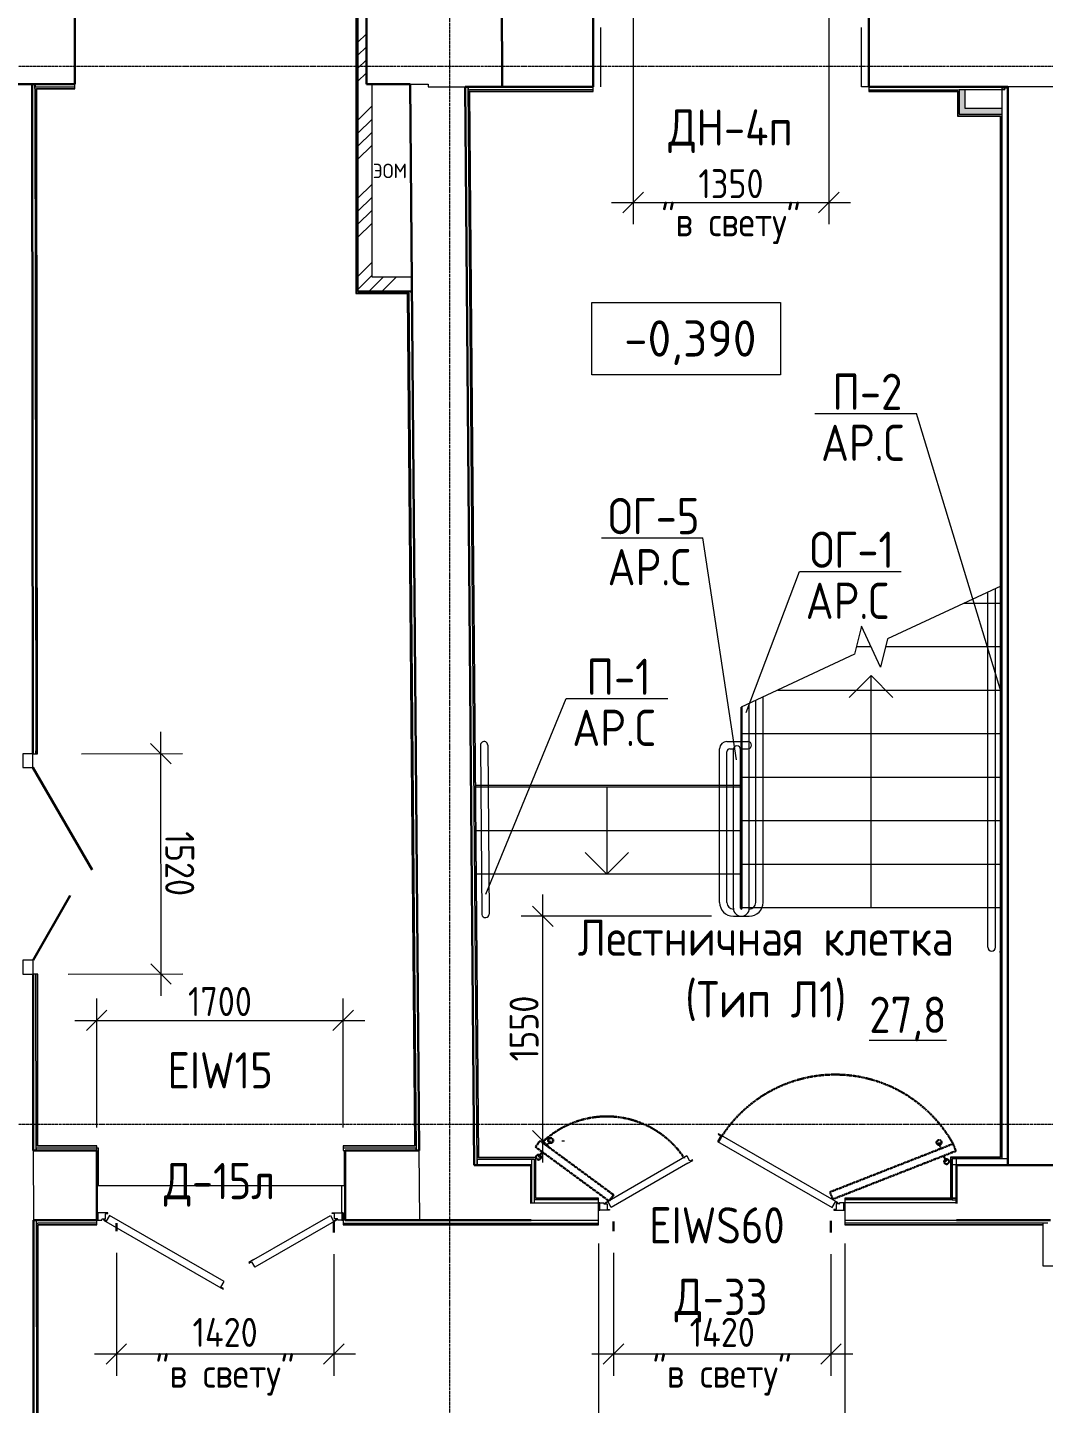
# Model space of a CAD drawing. Header units: millimetres. Extents: x 504091 to 2165846, y 135022 to 442887.
# Drawn here: x 1400237 to 1407246, y 315840 to 325333 of the extents above; entities that cross this region are included whole.
import ezdxf

# ---------------------------------------------------------------- set-up
doc = ezdxf.new("R2010")
doc.units = ezdxf.units.MM
for name, pattern in [('ADSK_Линия сетки', [25, 20, -2.5, 0, -2.5]), ('ADSK_Штриховая_ш3 п1_5', [4.5, 3, -1.5]), ('осеваяX2', [4, 2.5, -0.5, 0.5, -0.5])]:
    doc.linetypes.add(name, pattern=pattern)
doc.layers.get('Defpoints').update_dxf_attribs({"color": 255})
for name, color, linetype, lineweight in [('Аннотация', 7, 'Continuous', 9), ('Двери', 7, 'Continuous', 20), ('Лестницы', 7, 'Continuous', 18), ('Марки дверей', 7, 'Continuous', 20), ('Марки помещений', 7, 'Continuous', 20), ('Оси', 165, 'осеваяX2', 13), ('отметки', 7, 'Continuous', 20), ('Перекрытие', 7, 'Continuous', 18), ('размеры', 7, 'Continuous', 9), ('Стены внутренние', 7, 'Continuous', 18), ('Стены наружные', 7, 'Continuous', 18), ('Стены несущие', 7, 'Continuous', 30), ('Стены отделка', 7, 'Continuous', 30), ('Стены перегородки', 7, 'Continuous', 30), ('Стены штриховка', 7, 'Continuous', 18), ('Стрелки вверх', 7, 'Continuous', 18)]:
    doc.layers.add(name, color=color, linetype=linetype, lineweight=lineweight)
doc.layers.add('Линии', color=7, linetype='Continuous', lineweight=9, true_color=0x00a600)
doc.styles.add('GOST Common_2', font='GOST_Common.ttf', dxfattribs={"width": 0.9, "height": 200})
doc.styles.add('GOST Common_3', font='GOST_Common.ttf', dxfattribs={"height": 250})
doc.styles.add('GOST Common_4', font='GOST_Common.ttf', dxfattribs={"width": 0.9, "height": 200})
doc.styles.add('GOST Common_5', font='GOST_Common.ttf', dxfattribs={"height": 250})
doc.styles.add('GOST Common_7', font='GOST_Common.ttf', dxfattribs={"width": 0.9, "height": 200})
doc.dimstyles.new('ADSK_Основной_2_мм', dxfattribs={"dimscale": 304.8, "dimtxt": 201.142999, "dimasz": 0.463911, "dimexe": 0.492126, "dimexo": 0.492126, "dimgap": 0.098425, "dimtad": 1, "dimrnd": 0.01, "dimdsep": 46, "dimtxsty": 'GOST Common_4', "dimblk1": 'OBLIQUE', "dimblk2": 'OBLIQUE', "dimsah": 1, "dimcen": 0.09, "dimdle": 0.492126, "dimazin": 2, "dimtfac": 1, "dimtdec": 4, "dimtix": 1, "dimtmove": 0, "dimatfit": 3, "dimfxl": 0, "dimtvp": 1, "dimtolj": 1, "dimtzin": 0, "dimlwd": 20, "dimlwe": 20, "dimarcsym": 0})
doc.dimstyles.new('ADSK_Основной_2_мм_окр_до_10', dxfattribs={"dimscale": 304.8, "dimtxt": 201.142999, "dimasz": 0.463911, "dimexe": 0.492126, "dimexo": 0.492126, "dimgap": 0.098425, "dimtad": 1, "dimdec": 0, "dimrnd": 10, "dimdsep": 46, "dimtxsty": 'GOST Common_7', "dimblk1": 'OBLIQUE', "dimblk2": 'OBLIQUE', "dimsah": 1, "dimcen": 0.09, "dimdle": 0.492126, "dimazin": 2, "dimtfac": 1, "dimtdec": 4, "dimtix": 1, "dimtmove": 0, "dimatfit": 3, "dimfxl": 0, "dimtvp": 1, "dimtolj": 1, "dimtzin": 0, "dimlwd": 20, "dimlwe": 20, "dimarcsym": 0})
pattern_1 = [(45, (1368096.43, 304821.34), (-269.4077, 269.4077), []), (45, (1368186.23, 304821.34), (-269.4077, 269.4077), []), (45, (1368276.04, 304821.34), (-269.4077, 269.4077), []), (45, (1368365.84, 304821.34), (-269.4077, 269.4077), [])]

# ---------------------------------------------------------------- blocks, each defined once
blk = doc.blocks.new('dver-dpo-230 _1_ - 1700х2300Н ост алюм EIWS60 Д-33л-6949417-План 1-го этажа')
at = {"layer": 'Двери'}
for p, q in [((-6.3, 522.6), (-28.8, 483.6)), ((-28.8, 483.6), (761.9, 27.1)), ((-21.3, 536.5), (-23.6, 532.6)), ((-23.6, 532.6), (-6.3, 522.6)), ((804, 60), (-21.3, 536.5)), ((-804, 60), (-241.1, 385)), ((-241.1, 385), (-238.8, 381.1)), ((-218.8, 346.5), (-238.8, 381.1)), ((-233.7, 332.1), (-761.9, 27.1)), ((-233.7, 332.1), (-199, 352.1)), ((-201.5, 356.5), (-218.8, 346.5)), ((-199, 352.1), (-201.5, 356.5)), ((-850, 10), (-850, 60)), ((-850, 60), (-813.8, 60)), ((-840, 60), (-850, 60)), ((-850, 60), (-850, 10)), ((-773.8, 10), (-850, 10)), ((-850, 10), (-840, 10)), ((-840, 10), (-840, 60)), ((-813.8, 60), (-813.8, 54.6)), ((-811.3, 52), (-790, 52)), ((-801.8, 56.1), (-804, 60)), ((-784.4, 66.1), (-801.8, 56.1)), ((-790, 52), (-790, 16.5)), ((-787.5, 14), (-773.8, 14)), ((-761.9, 27.1), (-784.4, 66.1)), ((-773.8, 14), (-773.8, 10)), ((761.9, 27.1), (784.4, 66.1)), ((773.8, 14), (773.8, 10)), ((787.5, 14), (773.8, 14)), ((773.8, 10), (850, 10)), ((784.4, 66.1), (801.7, 56.1)), ((790, 52), (790, 16.5)), ((811.3, 52), (790, 52)), ((801.7, 56.1), (804, 60)), ((813.8, 60), (813.8, 54.6)), ((850, 60), (813.8, 60)), ((850, 60), (840, 60)), ((840, 60), (840, 10)), ((840, 10), (850, 10)), ((850, 10), (850, 60)), ((850, 10), (850, 60))]:
    blk.add_line(p, q, dxfattribs=at)
for centre, radius, start, end in [((-811.3, 54.6), 2.52, 180, 270), ((-787.5, 16.5), 2.5, 180, 270), ((787.5, 16.5), 2.5, 270, 360), ((811.3, 54.6), 2.52, 270, 0)]:
    blk.add_arc(centre, radius, start, end, dxfattribs=at)
blk = doc.blocks.new('Дверь-Alumark_двупольная с глухим окном_S70 - 1520х2200 _алюм_ост_ Д11п-6529395-План 1-го этажа')
at = {"layer": 'Двери', "lineweight": 30}
for p, q in [((-540, 190), (165.8, 597.5)), ((790, 190), (344, 447.5))]:
    blk.add_line(p, q, dxfattribs=at)
at = {"layer": 'Двери'}
for p, q in [((-635, 190), (-635, 120)), ((-540, 190), (-635, 190)), ((-540, 120), (-540, 190)), ((790, 190), (790, 120)), ((885, 190), (790, 190)), ((885, 120), (885, 190)), ((-635, 120), (-540, 120)), ((790, 120), (885, 120))]:
    blk.add_line(p, q, dxfattribs=at)
blk = doc.blocks.new('dver-dpo-230 _1_ - 1700х2200Н алюм ост EIW15 Д15л-3687089-План 1-го этажа')
at = {"layer": 'Двери'}
for p, q in [((-6.3, 702.6), (-28.8, 663.6)), ((-21.3, 716.5), (-23.6, 712.6)), ((-23.6, 712.6), (-6.3, 702.6)), ((804, 240), (-21.3, 716.5)), ((-28.8, 663.6), (761.9, 207.1)), ((-804, 240), (-241.1, 565)), ((-233.7, 512.1), (-761.9, 207.1)), ((-241.1, 565), (-238.8, 561.1)), ((-218.8, 526.5), (-238.8, 561.1)), ((-233.7, 512.1), (-199, 532.1)), ((-201.5, 536.5), (-218.8, 526.5)), ((-199, 532.1), (-201.5, 536.5)), ((-850, 190), (-850, 240)), ((-850, 240), (-813.8, 240)), ((-840, 240), (-850, 240)), ((-850, 240), (-850, 190)), ((-773.8, 190), (-850, 190)), ((-850, 190), (-840, 190)), ((-840, 190), (-840, 240)), ((-813.8, 240), (-813.8, 234.6)), ((-811.3, 232), (-790, 232)), ((-801.8, 236.1), (-804, 240)), ((-784.4, 246.1), (-801.8, 236.1)), ((-790, 232), (-790, 196.5)), ((-787.5, 194), (-773.8, 194)), ((-761.9, 207.1), (-784.4, 246.1)), ((-773.8, 194), (-773.8, 190)), ((761.9, 207.1), (784.4, 246.1)), ((773.8, 194), (773.8, 190)), ((787.5, 194), (773.8, 194)), ((773.8, 190), (850, 190)), ((784.4, 246.1), (801.7, 236.1)), ((790, 232), (790, 196.5)), ((811.3, 232), (790, 232)), ((801.7, 236.1), (804, 240)), ((813.8, 240), (813.8, 234.6)), ((850, 240), (813.8, 240)), ((850, 240), (840, 240)), ((840, 240), (840, 190)), ((840, 190), (850, 190)), ((850, 190), (850, 240)), ((850, 190), (850, 240))]:
    blk.add_line(p, q, dxfattribs=at)
for centre, radius, start, end in [((-811.3, 234.6), 2.52, 180, 270), ((-787.5, 196.5), 2.5, 180, 270), ((787.5, 196.5), 2.5, 270, 0), ((811.3, 234.6), 2.52, 270, 0)]:
    blk.add_arc(centre, radius, start, end, dxfattribs=at)
blk = doc.blocks.new('Высотные отметки - Рамка-12095-План 1-го этажа')
at = {"layer": 'Аннотация', "lineweight": 20}
for p, q in [((-6.5, 0), (-6.5, 5)), ((-6.5, 5), (6.5, 5)), ((6.5, 5), (6.5, 0)), ((6.5, 0), (-6.5, 0))]:
    blk.add_line(p, q, dxfattribs=at)
blk = doc.blocks.new('_Oblique')
at = {"color": 0, "linetype": 'ByBlock', "lineweight": -2}
blk.add_line((-0.5, -0.5), (0.5, 0.5), dxfattribs=at)
blk = doc.blocks.new('*D2748')
at = {"layer": 'Defpoints', "color": 0, "lineweight": 20, "transparency": 16777216}
for p in [(1404176.3, 317095.1), (1405876.3, 317095.1), (1405876.3, 315493.7)]:
    blk.add_point(p, dxfattribs=at)
at = {"layer": 'размеры', "color": 0, "transparency": 16777216}
for p, q in [((1404176.3, 316945.1), (1404176.3, 315343.7)), ((1405876.3, 316945.1), (1405876.3, 315343.7)), ((1404026.3, 315493.7), (1406026.3, 315493.7))]:
    blk.add_line(p, q, dxfattribs=at)
at = {"layer": 'размеры', "color": 0, "transparency": 16777216, "xscale": 141.4, "yscale": 141.4, "zscale": 141.4, "rotation": 180}
blk.add_blockref('_Oblique', (1404176.3, 315493.7), dxfattribs=at)
at = {"layer": 'размеры', "color": 0, "transparency": 16777216, "xscale": 141.4, "yscale": 141.4, "zscale": 141.4}
blk.add_blockref('_Oblique', (1405876.3, 315493.7), dxfattribs=at)
at = {"layer": 'размеры', "color": 0, "lineweight": 20, "transparency": 16777216, "insert": (1405026.3, 315623.7), "char_height": 200, "width": 560.473, "attachment_point": 5, "style": 'GOST Common_4'}
blk.add_mtext('\\A1;1700', dxfattribs=at)
blk = doc.blocks.new('*D2749')
at = {"layer": 'Defpoints', "color": 0, "lineweight": 20, "transparency": 16777216}
for p in [(1402414.3, 318483.2), (1400714.3, 317595.1), (1402414.3, 317595.1)]:
    blk.add_point(p, dxfattribs=at)
at = {"layer": 'размеры', "color": 0, "transparency": 16777216}
for p, q in [((1400714.3, 317745.1), (1400714.3, 318633.2)), ((1402414.3, 317745.1), (1402414.3, 318633.2)), ((1400564.3, 318483.2), (1402564.3, 318483.2))]:
    blk.add_line(p, q, dxfattribs=at)
at = {"layer": 'размеры', "color": 0, "transparency": 16777216, "xscale": 141.4, "yscale": 141.4, "zscale": 141.4, "rotation": 180}
blk.add_blockref('_Oblique', (1400714.3, 318483.2), dxfattribs=at)
at = {"layer": 'размеры', "color": 0, "transparency": 16777216, "xscale": 141.4, "yscale": 141.4, "zscale": 141.4}
blk.add_blockref('_Oblique', (1402414.3, 318483.2), dxfattribs=at)
at = {"layer": 'размеры', "color": 0, "lineweight": 20, "transparency": 16777216, "insert": (1401564.3, 318613.2), "char_height": 200, "width": 560.473, "attachment_point": 5, "style": 'GOST Common_4'}
blk.add_mtext('\\A1;1700', dxfattribs=at)
blk = doc.blocks.new('*D2753')
at = {"layer": 'Defpoints', "color": 0, "lineweight": 20, "transparency": 16777216}
for p in [(1400458.7, 320322.9), (1401156.1, 320323.7), (1400367.4, 318802.8)]:
    blk.add_point(p, dxfattribs=at)
at = {"layer": 'размеры', "color": 0, "transparency": 16777216}
for p, q in [((1401158, 318653.7), (1401155.9, 320473.7)), ((1400608.7, 320323.1), (1401306.1, 320323.9)), ((1400517.4, 318803), (1401307.8, 318803.9))]:
    blk.add_line(p, q, dxfattribs=at)
at = {"layer": 'размеры', "color": 0, "transparency": 16777216, "xscale": 141.4, "yscale": 141.4, "zscale": 141.4}
for p, rotation in [((1401156.1, 320323.7), 90.06549565871225), ((1401157.8, 318803.7), 270.0654956587122)]:
    blk.add_blockref('_Oblique', p, dxfattribs=dict(at, rotation=rotation))
at = {"layer": 'размеры', "color": 0, "lineweight": 20, "transparency": 16777216, "insert": (1401287, 319563.9), "char_height": 200, "width": 560.473, "attachment_point": 5, "rotation": 270.0655, "style": 'GOST Common_4'}
blk.add_mtext('\\A1;1520', dxfattribs=at)
blk = doc.blocks.new('*D2720')
at = {"layer": 'Defpoints', "color": 0, "lineweight": 20, "transparency": 16777216}
for p in [(1404415.3, 325625.7), (1405765.3, 325625.7), (1405765.3, 324125.6)]:
    blk.add_point(p, dxfattribs=at)
at = {"layer": 'размеры', "color": 0, "transparency": 16777216}
for p, q in [((1404415.3, 325475.7), (1404415.3, 323975.6)), ((1405765.3, 325475.7), (1405765.3, 323975.6)), ((1404265.3, 324125.6), (1405915.3, 324125.6))]:
    blk.add_line(p, q, dxfattribs=at)
at = {"layer": 'размеры', "color": 0, "transparency": 16777216, "xscale": 141.4, "yscale": 141.4, "zscale": 141.4, "rotation": 180}
blk.add_blockref('_Oblique', (1404415.3, 324125.6), dxfattribs=at)
at = {"layer": 'размеры', "color": 0, "transparency": 16777216, "xscale": 141.4, "yscale": 141.4, "zscale": 141.4}
blk.add_blockref('_Oblique', (1405765.3, 324125.6), dxfattribs=at)
at = {"layer": 'размеры', "color": 0, "lineweight": 20, "transparency": 16777216, "char_height": 200, "width": 1251.859, "attachment_point": 5, "style": 'GOST Common_4'}
for s, insert in [('\\A1;1350', (1405090.3, 324255.6)), ('\\A1;"в свету"', (1405090.3, 323965.6))]:
    blk.add_mtext(s, dxfattribs=dict(at, insert=insert))
blk = doc.blocks.new('*D2721')
at = {"layer": 'Defpoints', "color": 0, "lineweight": 20, "transparency": 16777216}
for p in [(1403792.5, 319201.6), (1405106.7, 319201.6), (1403772.9, 317652.9)]:
    blk.add_point(p, dxfattribs=at)
at = {"layer": 'размеры', "color": 0, "transparency": 16777216}
for p, q in [((1403792.5, 317502.9), (1403792.5, 319351.6)), ((1404956.7, 319201.6), (1403642.5, 319201.6)), ((1403922.9, 317652.9), (1403942.5, 317652.9))]:
    blk.add_line(p, q, dxfattribs=at)
at = {"layer": 'размеры', "color": 0, "transparency": 16777216, "xscale": 141.4, "yscale": 141.4, "zscale": 141.4}
for p, rotation in [((1403792.5, 319201.6), 90), ((1403792.5, 317652.9), 270)]:
    blk.add_blockref('_Oblique', p, dxfattribs=dict(at, rotation=rotation))
at = {"layer": 'размеры', "color": 0, "lineweight": 20, "transparency": 16777216, "insert": (1403662.5, 318427.2), "char_height": 200, "width": 560.473, "attachment_point": 5, "rotation": 90, "style": 'GOST Common_7'}
blk.add_mtext('\\A1;1550', dxfattribs=at)
blk = doc.blocks.new('*D2729')
at = {"layer": 'Defpoints', "color": 0, "lineweight": 20, "transparency": 16777216}
for p in [(1404280.2, 317029.6), (1405780.2, 317019.6), (1405780.2, 316182.1)]:
    blk.add_point(p, dxfattribs=at)
at = {"layer": 'размеры', "color": 0, "transparency": 16777216}
for p, q in [((1404280.2, 316879.6), (1404280.2, 316032.1)), ((1405780.2, 316869.6), (1405780.2, 316032.1)), ((1404130.2, 316182.1), (1405930.2, 316182.1))]:
    blk.add_line(p, q, dxfattribs=at)
at = {"layer": 'размеры', "color": 0, "transparency": 16777216, "xscale": 141.4, "yscale": 141.4, "zscale": 141.4, "rotation": 180}
blk.add_blockref('_Oblique', (1404280.2, 316182.1), dxfattribs=at)
at = {"layer": 'размеры', "color": 0, "transparency": 16777216, "xscale": 141.4, "yscale": 141.4, "zscale": 141.4}
blk.add_blockref('_Oblique', (1405780.2, 316182.1), dxfattribs=at)
at = {"layer": 'размеры', "color": 0, "lineweight": 20, "transparency": 16777216, "char_height": 200, "width": 1251.859, "attachment_point": 5, "style": 'GOST Common_4'}
for s, insert in [('\\A1;1420\u200e', (1405030.2, 316330.9)), ('\\A1;"в свету"', (1405030.2, 316022.1))]:
    blk.add_mtext(s, dxfattribs=dict(at, insert=insert))
blk = doc.blocks.new('*D2762')
at = {"layer": 'Defpoints', "color": 0, "lineweight": 20, "transparency": 16777216}
for p in [(1400850.1, 317029.6), (1402350.1, 317019.6), (1402350.1, 316182.1)]:
    blk.add_point(p, dxfattribs=at)
at = {"layer": 'размеры', "color": 0, "transparency": 16777216}
for p, q in [((1400850.1, 316879.6), (1400850.1, 316032.1)), ((1402350.1, 316869.6), (1402350.1, 316032.1)), ((1400700.1, 316182.1), (1402500.1, 316182.1))]:
    blk.add_line(p, q, dxfattribs=at)
at = {"layer": 'размеры', "color": 0, "transparency": 16777216, "xscale": 141.4, "yscale": 141.4, "zscale": 141.4, "rotation": 180}
blk.add_blockref('_Oblique', (1400850.1, 316182.1), dxfattribs=at)
at = {"layer": 'размеры', "color": 0, "transparency": 16777216, "xscale": 141.4, "yscale": 141.4, "zscale": 141.4}
blk.add_blockref('_Oblique', (1402350.1, 316182.1), dxfattribs=at)
at = {"layer": 'размеры', "color": 0, "lineweight": 20, "transparency": 16777216, "char_height": 200, "width": 1251.859, "attachment_point": 5, "style": 'GOST Common_4'}
for s, insert in [('\\A1;1420\u200e', (1401600.1, 316330.9)), ('\\A1;"в свету"', (1401600.1, 316022.1))]:
    blk.add_mtext(s, dxfattribs=dict(at, insert=insert))
blk = doc.blocks.new('ADSK_Аннотация_Текст_сВыноской - Текст с выноской 2-3161909-План 1-го этажа')
at = {"layer": 'Аннотация', "lineweight": 20}
blk.add_line((-3.5, 0), (3.5, 0), dxfattribs=at)

msp = doc.modelspace()

# ---------------------------------------------------------------- hatches: boundary and pattern name
at = {"layer": 'Стены внутренние', "lineweight": 9}
h = msp.add_hatch(dxfattribs=at)
h.set_pattern_fill('ANSI34', color=256, scale=20, style=0)
h.set_pattern_definition(pattern_1)
h.paths.add_polyline_path([(1402514.5848, 325472.6858), (1402574.5848, 325472.6858), (1402574.5848, 324942.6858), (1402614.5848, 324942.6858), (1402614.5848, 323510.6858), (1402514.5848, 323510.6858)])
at = {"layer": 'Стены внутренние'}
for points in [[(1406705.2939, 324774.3691), (1406705.2939, 324903.8691), (1406665.2939, 324903.8691), (1406665.2939, 324774.3691)], [(1406665.2939, 324734.3691), (1406960.2939, 324734.3691), (1406960.2939, 324774.3691), (1406665.2939, 324774.3691), (1406665.2939, 324753.3004)]]:
    msp.add_hatch(color=256, dxfattribs=at).paths.add_polyline_path(points)
at = {"layer": 'Стены внутренние', "lineweight": 9}
h = msp.add_hatch(dxfattribs=at)
h.set_pattern_fill('ANSI34', color=256, scale=20, style=0)
h.set_pattern_definition(pattern_1)
h.paths.add_polyline_path([(1402888.7228, 323510.6858), (1402887.8831, 323610.6858), (1402614.5848, 323610.6858), (1402614.5848, 323510.6858)])

# ---------------------------------------------------------------- linework, layer by layer
at = {"layer": 'Аннотация', "lineweight": 20}
for p, q in [((1406953.8773, 320747.3467), (1406369.742, 322669.6233)), ((1405128.9079, 320279.9703), (1404897.2136, 321811.6258)), ((1405194.2378, 320608.116), (1405564.1347, 321579.726)), ((1403398.6646, 319354.5119), (1403953.906, 320703.3357))]:
    msp.add_line(p, q, dxfattribs=at)
at = {"layer": 'Лестницы'}
for p, q in [((1406951.7044, 321478.9289), (1406169.9929, 321114.4108)), ((1406951.7044, 321361.5835), (1406951.7044, 321478.9289)), ((1406700.0565, 321361.5835), (1406951.7044, 321361.5835)), ((1406700.0565, 321361.5835), (1406951.7044, 321361.5835)), ((1405990.6703, 321203.1941), (1405943.416, 321008.7562)), ((1406122.7385, 320919.9729), (1405990.6703, 321203.1941)), ((1405956.2546, 321061.5835), (1406056.7044, 321061.5835)), ((1405956.2546, 321061.5835), (1406056.7044, 321061.5835)), ((1406169.9929, 321114.4108), (1406122.7385, 320919.9729)), ((1406157.1543, 321061.5835), (1406948.2939, 321061.5835)), ((1406157.1543, 321061.5835), (1406948.2939, 321061.5835)), ((1405943.416, 321008.7562), (1405161.7044, 320644.2381)), ((1405413.3524, 320761.5835), (1406948.2939, 320761.5835)), ((1405413.3524, 320761.5835), (1406948.2939, 320761.5835)), ((1405161.7044, 320461.5835), (1405161.7044, 320644.2381)), ((1405161.7044, 320161.5835), (1405161.7044, 320461.5835)), ((1405161.7044, 320461.5835), (1406948.2939, 320461.5835)), ((1405161.7044, 320461.5835), (1406948.2939, 320461.5835)), ((1405161.7044, 320091.9417), (1403329.4457, 320091.9417)), ((1405161.7044, 320091.9417), (1403329.4457, 320091.9417)), ((1405161.7044, 319861.5835), (1405161.7044, 320161.5835)), ((1405161.7044, 320161.5835), (1406948.2939, 320161.5835)), ((1405161.7044, 320161.5835), (1406948.2939, 320161.5835)), ((1405161.7044, 319561.5835), (1405161.7044, 319861.5835)), ((1405161.7044, 319861.5835), (1406948.2939, 319861.5835)), ((1405161.7044, 319861.5835), (1406948.2939, 319861.5835)), ((1405161.7044, 319791.9417), (1403331.9649, 319791.9417)), ((1405161.7044, 319791.9417), (1403331.9649, 319791.9417)), ((1405161.7044, 319261.5835), (1405161.7044, 319561.5835)), ((1405161.7044, 319561.5835), (1406948.2939, 319561.5835)), ((1405161.7044, 319561.5835), (1406948.2939, 319561.5835)), ((1405161.7044, 319491.9417), (1403334.4841, 319491.9417)), ((1405161.7044, 319261.5835), (1406948.2939, 319261.5835)), ((1405161.7044, 319261.5835), (1406948.2939, 319261.5835))]:
    msp.add_line(p, q, dxfattribs=at)
at = {"layer": 'Линии', "color": 7}
for p, q in [((1406861.7044, 318988.3782), (1406861.7044, 321436.5835)), ((1406915.2939, 318988.3782), (1406915.2939, 321461.5835)), ((1405261.7044, 319296.8112), (1405261.7044, 320691.5835)), ((1405311.7044, 319296.5835), (1405311.7044, 320711.5835)), ((1403362.0312, 320379.6227), (1403371.8141, 319214.6227)), ((1403411.9199, 320382.3615), (1403421.7063, 319216.9417)), ((1405061.7044, 320406.9417), (1405206.7044, 320406.9417)), ((1405011.7044, 319296.5835), (1405011.7044, 320356.9417)), ((1405061.7044, 319296.8112), (1405061.7044, 320338.6292)), ((1405081.7044, 320356.9417), (1405107.2095, 320356.9417)), ((1405156.1993, 320356.9417), (1405206.7044, 320356.9417)), ((1405106.7044, 319201.5835), (1405216.7044, 319201.5835))]:
    msp.add_line(p, q, dxfattribs=at)
at = {"layer": 'Линии', "color": 7, "lineweight": 18}
for p, q in [((1405216.7044, 319256.5835), (1405216.7044, 320669.1686)), ((1405166.7044, 319256.5835), (1405166.7044, 320646.5835)), ((1405106.7044, 319256.5835), (1405106.7044, 320351.9417)), ((1405156.7044, 319256.5835), (1405156.7044, 320351.9417))]:
    msp.add_line(p, q, dxfattribs=at)
at = {"layer": 'Линии', "color": 7, "linetype": 'ADSK_Штриховая_ш3 п1_5', "lineweight": 30}
for p, q in [((1403772.9427, 317652.9061), (1403741.53, 317610.2183)), ((1404280.9949, 317279.0443), (1403772.9427, 317652.9061)), ((1403819.9924, 317618.2835), (1403846.6635, 317654.5278)), ((1405773.1883, 317298.7841), (1406622.6817, 317631.5923)), ((1406537.4778, 317597.6731), (1406525.964, 317641.1752)), ((1406622.6817, 317631.5923), (1406642.6908, 317582.509)), ((1403741.53, 317610.2183), (1404248.9976, 317236.7868)), ((1403788.5796, 317575.5958), (1403761.9085, 317539.3515)), ((1406642.6908, 317582.509), (1405792.5215, 317249.436)), ((1406556.628, 317548.792), (1406577.7287, 317509.0458)), ((1404248.9976, 317236.7868), (1404280.9949, 317279.0443)), ((1405792.5215, 317249.436), (1405773.1883, 317298.7841)), ((1400850.0945, 317085.1269), (1400850.0945, 317029.612)), ((1402350.0945, 317099.612), (1402350.0945, 317019.612)), ((1404280.1855, 317095.1269), (1404280.1855, 317029.612)), ((1405780.1855, 317099.612), (1405780.1855, 317019.612))]:
    msp.add_line(p, q, dxfattribs=at)
for centre in [(1403846.6635, 317654.5278), (1406525.964, 317641.1752), (1403761.9085, 317539.3515), (1406577.7287, 317509.0458)]:
    msp.add_circle(centre, 17, dxfattribs=at)
at = {"layer": 'Линии', "color": 7}
for centre, radius, start, end in [((1403386.9234, 320381.9417), 25, 0.96224137, 185.32223154), ((1405061.7044, 320356.9417), 50, 90, 180), ((1405131.7044, 320351.9417), 25, 0, 180), ((1405206.7044, 320381.9417), 25, 270, 90), ((1405081.7044, 320336.9417), 20, 90, 180), ((1405106.7044, 319296.5835), 95, 180, 270), ((1405106.9322, 319296.8112), 45.2277, 180, 270), ((1405161.7044, 319256.5835), 55, 180, 0), ((1405161.7044, 319256.5835), 5, 180, 0), ((1405216.4767, 319296.8112), 45.2277, 270, 0), ((1405216.7044, 319296.5835), 95, 270, 0), ((1403396.7063, 319216.9417), 25, 185.32223154, 0), ((1406888.4992, 318988.3782), 26.7947, 180, 0)]:
    msp.add_arc(centre, radius, start, end, dxfattribs=at)
at = {"layer": 'Линии', "color": 7, "linetype": 'ADSK_Штриховая_ш3 п1_5', "lineweight": 30}
for centre, radius, start, end in [((1405808.9537, 317177.6037), 931.7434, 29.15818085, 149.856938), ((1404233.1124, 317179.927), 640.9423, 33.38098718, 133.81652847)]:
    msp.add_arc(centre, radius, start, end, dxfattribs=at)
at = {"layer": 'Оси', "linetype": 'ADSK_Линия сетки'}
for p, q in [((1403149.8592, 300469.847), (1403149.8592, 349044.3426)), ((1390035.5654, 325066.3441), (1456265.2939, 325066.3441)), ((1390035.5654, 317766.3441), (1456265.2939, 317766.3441))]:
    msp.add_line(p, q, dxfattribs=at)
at = {"layer": 'Перекрытие'}
for p, q in [((1404190.2939, 325332.8529), (1404190.2939, 324923.8691)), ((1405990.2939, 324923.8691), (1405990.2939, 325332.8529)), ((1406040.2939, 324923.8691), (1405990.2939, 324923.8691)), ((1403329.3198, 320106.9417), (1405161.7044, 320106.9417)), ((1405161.7044, 319491.9417), (1403334.4841, 319491.9417)), ((1400714.3428, 317605.1269), (1400724.3428, 317605.1269)), ((1400724.3428, 317605.1269), (1400724.3428, 317345.1269)), ((1402424.3428, 317345.1269), (1402424.3428, 317585.1269)), ((1400714.3428, 317345.1269), (1402424.3428, 317345.1269)), ((1402404.3428, 317155.1269), (1402404.3428, 317345.1269))]:
    msp.add_line(p, q, dxfattribs=at)
at = {"layer": 'Стены наружные'}
msp.add_line((1406948.2939, 318951.2786), (1406948.2939, 318959.9046), dxfattribs=at)
at = {"layer": 'Стены несущие'}
for p, q in [((1403503.2164, 326681.8641), (1403512.1521, 324923.8691)), ((1400562.2162, 324942.6858), (1400562.2162, 325452.6858)), ((1402514.5848, 325472.6858), (1402514.5848, 323510.6858)), ((1402574.5848, 325452.6858), (1402574.5848, 324942.6858)), ((1404140.2939, 324923.8691), (1404140.2939, 325433.8691)), ((1406040.2939, 324923.8691), (1406040.2939, 325433.8691)), ((1393943.4104, 324942.6858), (1400562.2162, 324942.6858)), ((1400268.322, 324942.7091), (1399888.3222, 324942.2747)), ((1400268.322, 324942.7091), (1400273.6032, 320322.7121)), ((1400562.2162, 324942.6858), (1400290.2939, 324942.6858)), ((1402574.5848, 324942.6858), (1402876.6978, 324942.6858)), ((1402876.6978, 324942.6858), (1402938.4818, 317585.1269)), ((1404140.2939, 324923.8691), (1403256.8693, 324923.8691)), ((1403319.3349, 317485.1269), (1403256.8693, 324923.8691)), ((1407000.2939, 324923.8691), (1406040.2939, 324923.8691)), ((1407000.2939, 324923.8691), (1407000.2939, 317485.1269)), ((1402514.5848, 323510.6858), (1402888.7228, 323510.6858)), ((1400276.7326, 317585.1269), (1400275.3407, 318802.7131)), ((1400276.7326, 317585.1269), (1400714.3428, 317585.1269)), ((1400714.3428, 317105.1269), (1400714.3428, 317585.1269)), ((1402427.368, 317585.1269), (1402427.368, 317105.1269)), ((1402427.368, 317585.1269), (1402938.4818, 317585.1269)), ((1403710.9237, 317485.1269), (1403319.3349, 317485.1269)), ((1403710.9237, 317219.6085), (1403710.9237, 317485.1269)), ((1407719.4751, 317485.1269), (1406645.8991, 317485.1269)), ((1406645.8991, 317219.6085), (1406645.8991, 317485.1269)), ((1400714.3428, 317105.1269), (1400277.2813, 317105.1269)), ((1400277.2813, 317105.1269), (1400281.5515, 313369.5146)), ((1403710.9237, 317105.1269), (1402427.368, 317105.1269)), ((1403710.9237, 317105.1269), (1403710.9237, 317107.1968)), ((1406645.8991, 317107.1968), (1406645.8991, 317105.1269)), ((1406645.8991, 317105.1269), (1407295.8991, 317105.1269))]:
    msp.add_line(p, q, dxfattribs=at)
at = {"layer": 'Стены отделка', "lineweight": 9}
for p, q in [((1402502.5848, 325484.6858), (1402502.5848, 323500.6858)), ((1400288.322, 324942.7319), (1400268.322, 324942.7091)), ((1400288.3563, 324912.6858), (1400288.322, 324942.7319)), ((1400290.2939, 324942.6858), (1400290.2939, 324922.6858)), ((1400562.2162, 324910.6858), (1400562.2162, 324942.6858)), ((1402614.5848, 323610.6858), (1402614.5848, 324942.6858)), ((1402876.6947, 324943.0551), (1402856.6955, 324942.8871)), ((1402856.6955, 324942.8871), (1402856.6971, 324942.6858)), ((1402938.4818, 317585.1269), (1402876.6947, 324943.0551)), ((1400290.2939, 324922.6858), (1400288.3449, 324922.6858)), ((1400300.3586, 324910.6858), (1400562.2162, 324910.6858)), ((1400305.6032, 320322.7487), (1400300.3586, 324910.6858)), ((1403276.8686, 324924.037), (1403256.8693, 324923.8691)), ((1403256.8693, 324923.8691), (1403319.3349, 317485.1269)), ((1403276.8685, 324923.8691), (1403276.8685, 324903.8691)), ((1403276.8685, 324903.8691), (1403287.0383, 324903.8691)), ((1403339.3342, 317485.2949), (1403276.8686, 324924.037)), ((1403350.8994, 317537.1269), (1403289.1391, 324891.8691)), ((1403289.1391, 324891.8691), (1404140.2939, 324891.8691)), ((1404140.2939, 324891.8691), (1404140.2939, 324923.8691)), ((1406040.2939, 324923.8691), (1406040.2939, 324891.8691)), ((1406040.2939, 324891.8691), (1406653.2939, 324891.8691)), ((1406653.2939, 324891.8691), (1406653.2939, 324724.3691)), ((1406665.2939, 324903.8691), (1406665.2939, 324734.3691)), ((1406980.2939, 324903.8691), (1406665.2939, 324903.8691)), ((1406705.2939, 324774.3691), (1406705.2939, 324903.8691)), ((1407000.2939, 324913.8682), (1406960.2939, 324913.8682)), ((1406960.2939, 317528.1828), (1406960.2939, 324913.8682)), ((1406980.2939, 324903.8691), (1406980.2939, 324923.8691)), ((1406960.2939, 324774.3691), (1406705.2939, 324774.3691)), ((1406655.2939, 324722.3691), (1406948.2939, 324722.3691)), ((1406665.2939, 324734.3691), (1406960.2939, 324734.3691)), ((1406948.2939, 324722.3691), (1406948.2939, 318959.9046)), ((1402887.8831, 323610.6858), (1402614.5848, 323610.6858)), ((1402504.5848, 323498.6858), (1402858.8211, 323498.8622)), ((1402856.821, 323498.8612), (1402906.2119, 317617.1269)), ((1402868.8061, 323500.6858), (1402918.4825, 317584.959)), ((1406960.2939, 320737.843), (1406948.2939, 320737.843)), ((1406948.2939, 320660.2095), (1406960.2939, 320660.2095)), ((1400273.6032, 320322.7121), (1400305.6032, 320322.7487)), ((1400293.6032, 320322.735), (1400293.5802, 320342.8638)), ((1406948.2939, 318959.9046), (1406960.2939, 318959.9046)), ((1406960.2939, 318951.2786), (1406948.2939, 318951.2786)), ((1406948.2939, 318951.2786), (1406948.2939, 317540.1828)), ((1400307.3407, 318802.7497), (1400275.3407, 318802.7131)), ((1400308.696, 317617.1269), (1400307.3407, 318802.7497)), ((1400296.7326, 317585.1269), (1400296.7097, 317605.1269)), ((1400296.7097, 317605.1269), (1400296.7097, 317585.1269)), ((1400296.7097, 317605.1269), (1400306.7097, 317605.1269)), ((1400714.3428, 317617.1269), (1400308.696, 317617.1269)), ((1400714.3428, 317585.1269), (1400714.3428, 317617.1269)), ((1402414.3428, 317617.1269), (1402414.3428, 317585.1269)), ((1402906.2119, 317617.1269), (1402414.3428, 317617.1269)), ((1402414.3428, 317585.1269), (1402427.368, 317585.1269)), ((1402908.3128, 317605.1269), (1402918.3131, 317605.1269)), ((1402918.3131, 317585.1269), (1402918.3131, 317605.1269)), ((1402918.4825, 317584.959), (1402938.4818, 317585.1269)), ((1403338.9997, 317525.1269), (1403732.9514, 317525.1269)), ((1403339.1737, 317525.1269), (1403339.1737, 317485.1269)), ((1403742.9514, 317537.1269), (1403350.8994, 317537.1269)), ((1403712.9514, 317525.1269), (1403712.9514, 317225.1269)), ((1403732.9514, 317524.4071), (1403712.9514, 317524.4071)), ((1403732.9514, 317525.1269), (1403732.9514, 317225.1269)), ((1403744.9514, 317257.1269), (1403744.9514, 317535.1269)), ((1406604.431, 317538.1828), (1406604.431, 317245.1269)), ((1406948.2939, 317540.1828), (1406606.431, 317540.1828)), ((1407000.2939, 317528.1828), (1406616.431, 317528.1828)), ((1406616.431, 317528.1828), (1406616.431, 317245.1269)), ((1406646.431, 317245.1269), (1406646.431, 317528.1828)), ((1403319.3349, 317485.1269), (1403339.3342, 317485.2949)), ((1403710.9237, 317485.1269), (1403712.9514, 317485.1269)), ((1406616.431, 317488.1828), (1407000.2939, 317488.1828)), ((1404176.2939, 317257.1269), (1403744.9514, 317257.1269)), ((1404176.2939, 317225.1269), (1404176.2939, 317257.1269)), ((1405876.2939, 317257.1269), (1405876.2939, 317225.1269)), ((1406645.8991, 317257.1269), (1405876.2939, 317257.1269)), ((1406616.431, 317245.1269), (1406646.431, 317245.1269)), ((1400297.2812, 317105.1498), (1400277.2813, 317105.1269)), ((1400297.2812, 317105.1498), (1400301.5014, 313413.3551)), ((1400297.2813, 317105.1269), (1400297.2813, 317085.1269)), ((1400297.2813, 317085.1269), (1400307.3041, 317085.1269)), ((1400313.4877, 313425.3551), (1400309.3179, 317073.1269)), ((1400309.3179, 317073.1269), (1400714.3428, 317073.1269)), ((1400714.3428, 317073.1269), (1400714.3428, 317105.1269)), ((1402427.368, 317105.1269), (1402414.3428, 317105.1269)), ((1402414.3428, 317105.1269), (1402414.3428, 317073.1269)), ((1402414.3428, 317073.1269), (1404176.2939, 317073.1269)), ((1404176.2939, 317073.1269), (1404176.2939, 317105.1269)), ((1405876.2939, 317105.1269), (1405876.2939, 317073.1269)), ((1405876.2939, 317073.1269), (1407240.8991, 317073.1269)), ((1407240.8991, 317073.1269), (1407240.8991, 316789.4561)), ((1407240.8991, 316789.4561), (1407730.8991, 316789.4561))]:
    msp.add_line(p, q, dxfattribs=at)
at = {"layer": 'Стены перегородки', "lineweight": 18}
for p, q in [((1403710.9237, 317225.1269), (1404176.2939, 317225.1269)), ((1404176.2939, 317105.1269), (1404176.2939, 317225.1269)), ((1405876.2939, 317225.1269), (1405876.2939, 317105.1269)), ((1406645.8991, 317225.1269), (1405876.2939, 317225.1269)), ((1403710.9237, 317105.1269), (1404176.2939, 317105.1269)), ((1405876.2939, 317105.1269), (1406645.8991, 317105.1269))]:
    msp.add_line(p, q, dxfattribs=at)
at = {"layer": 'Стены штриховка'}
for p, q in [((1402504.5848, 325484.6858), (1402504.5848, 323500.6858)), ((1402876.6978, 324942.6858), (1403002.0499, 324942.6858)), ((1403002.0499, 324942.6858), (1403002.1455, 324923.8691)), ((1400288.3563, 324912.6858), (1400293.5802, 320342.8638)), ((1400290.2939, 324922.6858), (1400562.2162, 324922.6858)), ((1400298.3563, 324912.6858), (1400562.2162, 324912.6858)), ((1400303.6032, 320322.7464), (1400298.3563, 324912.6858)), ((1403002.1455, 324923.8691), (1403256.8693, 324923.8691)), ((1404140.2939, 324903.8691), (1403287.0383, 324903.8691)), ((1403348.9161, 317535.1269), (1403287.1222, 324893.8691)), ((1403287.1222, 324893.8691), (1404140.2939, 324893.8691)), ((1406040.2939, 324903.8691), (1406665.2939, 324903.8691)), ((1406040.2939, 324893.8691), (1406655.2939, 324893.8691)), ((1406655.2939, 324893.8691), (1406655.2939, 324722.3691)), ((1407380.2939, 324923.8691), (1407000.2939, 324923.8691)), ((1406653.2939, 324724.3691), (1406950.2939, 324724.3691)), ((1406653.2939, 324724.3691), (1406653.2939, 324722.3691)), ((1406653.2939, 324722.3691), (1406655.2939, 324722.3691)), ((1406950.2939, 324724.3691), (1406950.2939, 318959.9046)), ((1402514.5848, 323510.6858), (1402514.5848, 323512.6858)), ((1402516.5848, 323510.6858), (1402514.5848, 323510.6858)), ((1402502.5848, 323500.6858), (1402502.5848, 323498.6858)), ((1402502.5848, 323498.6858), (1402504.5848, 323498.6858)), ((1402504.5848, 323500.6858), (1402868.8061, 323500.6858)), ((1402858.8058, 323500.6858), (1402908.2288, 317615.1269)), ((1406950.2939, 318951.2786), (1406950.2939, 317538.1828)), ((1400296.7097, 317605.1269), (1400295.3407, 318802.7359)), ((1400306.6983, 317615.1269), (1400305.3407, 318802.7474)), ((1400276.7326, 317585.1269), (1400277.2813, 317105.1269)), ((1400714.3428, 317615.1269), (1400306.6983, 317615.1269)), ((1400306.7097, 317605.1269), (1400714.3428, 317605.1269)), ((1402908.2288, 317615.1269), (1402414.3428, 317615.1269)), ((1402414.3428, 317605.1269), (1402908.3128, 317605.1269)), ((1402942.5125, 317105.1269), (1402938.4818, 317585.1269)), ((1403744.9514, 317535.1269), (1403348.9161, 317535.1269)), ((1403742.9514, 317255.1269), (1403742.9514, 317537.1269)), ((1403744.9514, 317537.1269), (1403742.9514, 317537.1269)), ((1403744.9514, 317535.1269), (1403744.9514, 317537.1269)), ((1406606.431, 317540.1828), (1406604.431, 317540.1828)), ((1406604.431, 317540.1828), (1406604.431, 317538.1828)), ((1406950.2939, 317538.1828), (1406604.431, 317538.1828)), ((1406606.431, 317540.1828), (1406606.431, 317245.1269)), ((1404176.2939, 317245.1269), (1403732.9514, 317245.1269)), ((1404176.2939, 317255.1269), (1403742.9514, 317255.1269)), ((1406645.8991, 317255.1269), (1405876.2939, 317255.1269)), ((1406616.431, 317245.1269), (1405876.2939, 317245.1269)), ((1400714.3428, 317085.1269), (1400307.3041, 317085.1269)), ((1400311.49, 313423.3551), (1400307.3156, 317075.1269)), ((1400307.3156, 317075.1269), (1400714.3428, 317075.1269)), ((1402414.3428, 317085.1269), (1404176.2939, 317085.1269)), ((1402414.3428, 317075.1269), (1404176.2939, 317075.1269)), ((1407275.8991, 317085.1269), (1405876.2939, 317085.1269)), ((1405876.2939, 317075.1269), (1407240.8991, 317075.1269)), ((1407240.8991, 317085.1269), (1407240.8991, 317073.1269))]:
    msp.add_line(p, q, dxfattribs=at)
at = {"layer": 'Стрелки вверх'}
for p, q in [((1406056.7044, 320861.5835), (1405906.7044, 320711.5835)), ((1406056.7044, 320761.5835), (1406056.7044, 320861.5835)), ((1406056.7044, 320861.5835), (1406206.7044, 320711.5835)), ((1406056.7044, 320461.5835), (1406056.7044, 320761.5835)), ((1406056.7044, 320161.5835), (1406056.7044, 320461.5835)), ((1404234.0981, 320091.9417), (1404234.0981, 319791.9417)), ((1406056.7044, 319861.5835), (1406056.7044, 320161.5835)), ((1406056.7044, 319561.5835), (1406056.7044, 319861.5835)), ((1404234.0981, 319791.9417), (1404234.0981, 319491.9417)), ((1404234.0981, 319491.9417), (1404084.0981, 319641.9417)), ((1404234.0981, 319491.9417), (1404384.0981, 319641.9417)), ((1406056.7044, 319261.5835), (1406056.7044, 319561.5835))]:
    msp.add_line(p, q, dxfattribs=at)

# ---------------------------------------------------------------- block references
at = {"layer": 'Аннотация', "lineweight": 20, "xscale": 100, "yscale": 100, "zscale": 100}
for p in [(1406019.742, 322669.6233), (1404547.2136, 321811.6258), (1405914.1347, 321579.726), (1404303.906, 320703.3357)]:
    msp.add_blockref('ADSK_Аннотация_Текст_сВыноской - Текст с выноской 2-3161909-План 1-го этажа', p, dxfattribs=at)
at = {"layer": 'Двери'}
for name, p, rotation in [('Дверь-Alumark_двупольная с глухим окном_S70 - 1520х2200 _алюм_ост_ Д11п-6529395-План 1-го этажа', (1400084.3292, 319687.4953), 270.0654956564283), ('dver-dpo-230 _1_ - 1700х2200Н алюм ост EIW15 Д15л-3687089-План 1-го этажа', (1401564.3428, 317345.1269), 180)]:
    msp.add_blockref(name, p, dxfattribs=dict(at, rotation=rotation))
msp.add_blockref('dver-dpo-230 _1_ - 1700х2300Н ост алюм EIWS60 Д-33л-6949417-План 1-го этажа', (1405026.2939, 317165.1269), dxfattribs=at)
at = {"layer": 'отметки', "lineweight": 20, "xscale": 99.99999999999993, "yscale": 99.99999999999993, "zscale": 99.99999999999993}
msp.add_blockref('Высотные отметки - Рамка-12095-План 1-го этажа', (1404781.0934, 322935.6572), dxfattribs=at)

# ---------------------------------------------------------------- texts
at = {"layer": 'Аннотация', "color": 251, "lineweight": 9, "true_color": 0x4b4b4b, "insert": (1402618.8498, 324393.473), "char_height": 100, "width": 240.885, "attachment_point": 1, "line_spacing_factor": 1.022766, "style": 'GOST Common_5'}
msp.add_mtext('\\pt360,720,1080,1440,1800,2160,2520,2880,3240,3600,3960,4320,4680,5040,5400,5760,6120,6480,6840,7200,7560,7920,8280,8640,9000,9360,9720,10080,10440,10800,11160,11520;ЭОМ', dxfattribs=at)
at = {"layer": 'Аннотация', "lineweight": 9, "char_height": 250, "line_spacing_factor": 1.022766, "style": 'GOST Common_2'}
for s, insert, width, attachment_point in [('\\pt1143,2286,3429,4572,5715,6858,8001,9144,10287,11430,12573,13716,14859,16002,17145,18288,19431,20574,21717,22860,24003,25146,26289,27432,28575,29718,30861,32004,33147,34290,35433,36576;П-2', (1406030.9952, 322819.9844), 505.8, 5), ('\\pt1143,2286,3429,4572,5715,6858,8001,9144,10287,11430,12573,13716,14859,16002,17145,18288,19431,20574,21717,22860,24003,25146,26289,27432,28575,29718,30861,32004,33147,34290,35433,36576;АР.С', (1405999.7452, 322592.6653), 612.9, 2), ('\\pt1143,2286,3429,4572,5715,6858,8001,9144,10287,11430,12573,13716,14859,16002,17145,18288,19431,20574,21717,22860,24003,25146,26289,27432,28575,29718,30861,32004,33147,34290,35433,36576;ОГ-5', (1404558.0169, 321961.9869), 666.9, 5), ('\\pt1143,2286,3429,4572,5715,6858,8001,9144,10287,11430,12573,13716,14859,16002,17145,18288,19431,20574,21717,22860,24003,25146,26289,27432,28575,29718,30861,32004,33147,34290,35433,36576;ОГ-1', (1405924.9379, 321730.0871), 619.2, 5), ('\\pt1143,2286,3429,4572,5715,6858,8001,9144,10287,11430,12573,13716,14859,16002,17145,18288,19431,20574,21717,22860,24003,25146,26289,27432,28575,29718,30861,32004,33147,34290,35433,36576;АР.С', (1404527.2169, 321734.6678), 612.9, 2), ('\\pt1143,2286,3429,4572,5715,6858,8001,9144,10287,11430,12573,13716,14859,16002,17145,18288,19431,20574,21717,22860,24003,25146,26289,27432,28575,29718,30861,32004,33147,34290,35433,36576;АР.С', (1405894.1379, 321502.768), 612.9, 2), ('\\pt1143,2286,3429,4572,5715,6858,8001,9144,10287,11430,12573,13716,14859,16002,17145,18288,19431,20574,21717,22860,24003,25146,26289,27432,28575,29718,30861,32004,33147,34290,35433,36576;П-1', (1404315.1593, 320853.6968), 458.1, 5), ('\\pt1143,2286,3429,4572,5715,6858,8001,9144,10287,11430,12573,13716,14859,16002,17145,18288,19431,20574,21717,22860,24003,25146,26289,27432,28575,29718,30861,32004,33147,34290,35433,36576;АР.С', (1404283.9093, 320626.3777), 612.9, 2)]:
    msp.add_mtext(s, dxfattribs=dict(at, insert=insert, width=width, attachment_point=attachment_point))
at = {"layer": 'Аннотация', "color": 1, "lineweight": 9, "true_color": 0xff0000, "char_height": 250, "attachment_point": 1, "line_spacing_factor": 1.022766, "style": 'GOST Common_2'}
for s, insert, width in [('\\pt360,720,1080,1440,1800,2160,2520,2880,3240,3600,3960,4320,4680,5040,5400,5760,6120,6480,6840,7200,7560,7920,8280,8640,9000,9360,9720,10080,10440,10800,11160,11520;EIW15', (1401203.2719, 318263.591), 763.56), ('\\pt360,720,1080,1440,1800,2160,2520,2880,3240,3600,3960,4320,4680,5040,5400,5760,6120,6480,6840,7200,7560,7920,8280,8640,9000,9360,9720,10080,10440,10800,11160,11520;EIWS60', (1404526.4803, 317194.0103), 811.737)]:
    msp.add_mtext(s, dxfattribs=dict(at, insert=insert, width=width))
at = {"layer": 'Марки дверей', "lineweight": 9, "char_height": 250, "attachment_point": 5, "line_spacing_factor": 1.022766, "style": 'GOST Common_2'}
for s, insert, width in [('\\pt450,900,1350,1800,2250,2700,3150,3600,4050,4500,4950,5400,5850,6300,6750,7200,7650,8100,8550,9000,9450,9900,10350,10800,11250,11700,12150,12600,13050,13500,13950,14400;ДН-4п', (1405086.6865, 324617.4668), 887.4), ('\\pt450,900,1350,1800,2250,2700,3150,3600,4050,4500,4950,5400,5850,6300,6750,7200,7650,8100,8550,9000,9450,9900,10350,10800,11250,11700,12150,12600,13050,13500,13950,14400;Д-15л', (1401560.7354, 317348.8181), 803.7), ('\\pt450,900,1350,1800,2250,2700,3150,3600,4050,4500,4950,5400,5850,6300,6750,7200,7650,8100,8550,9000,9450,9900,10350,10800,11250,11700,12150,12600,13050,13500,13950,14400;Д-33', (1405022.6865, 316550.1733), 690.3)]:
    msp.add_mtext(s, dxfattribs=dict(at, insert=insert, width=width))
at = {"layer": 'Марки помещений', "lineweight": 9, "char_height": 250, "attachment_point": 5, "line_spacing_factor": 1.022766, "style": 'GOST Common_2'}
for s, insert, width in [('\\pt450,900,1350,1800,2250,2700,3150,3600,4050,4500,4950,5400,5850,6300,6750,7200,7650,8100,8550,9000,9450,9900,10350,10800,11250,11700,12150,12600,13050,13500,13950,14400;Лестничная клетка (Тип Л1)', (1405330.2362, 318828.8212), 3275.69873), ('\\pt450,900,1350,1800,2250,2700,3150,3600,4050,4500,4950,5400,5850,6300,6750,7200,7650,8100,8550,9000,9450,9900,10350,10800,11250,11700,12150,12600,13050,13500,13950,14400;{\\L27,8}', (1406310.4073, 318492.7115), 566.1)]:
    msp.add_mtext(s, dxfattribs=dict(at, insert=insert, width=width))
at = {"layer": 'отметки', "lineweight": 20, "insert": (1404352.4174, 323312.3643), "char_height": 250, "width": 1028.822569, "attachment_point": 1, "line_spacing_factor": 1.022761, "style": 'GOST Common_3'}
msp.add_mtext('-0,390', dxfattribs=at)

# ---------------------------------------------------------------- dimensions: what is measured, and where the dimension line sits
at = {"layer": 'размеры', "lineweight": 20}
for base, p1, p2, text, override, picture, middle in [((1405765.2939, 324125.5984), (1404415.2939, 325625.7469), (1405765.2939, 325625.7469), '<>\\X"в свету"', {"dimpost": '<>', "dimfxl": 1350, "dimlwd": 65535, "dimlwe": 65535}, '*D2720', (1405090.2939, 324125.5984)), ((1402350.0945, 316182.1275), (1400850.0945, 317029.612), (1402350.0945, 317019.612), '1420\u200e\\X"в свету"', {"dimpost": '<>', "dimfxl": 1500.033333, "dimlwd": 65535, "dimlwe": 65535}, '*D2762', (1401600.0945, 316182.1275)), ((1405780.1855, 316182.1275), (1404280.1855, 317029.612), (1405780.1855, 317019.612), '1420\u200e\\X"в свету"', {"dimpost": '<>', "dimfxl": 1500.033333, "dimlwd": 65535, "dimlwe": 65535}, '*D2729', (1405030.1855, 316182.1275))]:
    dim = msp.add_linear_dim(base=base, p1=p1, p2=p2, text=text, dimstyle='ADSK_Основной_2_мм', override=override, dxfattribs=at)
    dim.commit()
    dim.dimension.update_dxf_attribs({"geometry": picture, "text_midpoint": middle})
for base, p1, p2, angle, dimstyle, override, picture, middle in [((1401156.0962, 320323.7209), (1400367.4113, 318802.8183), (1400458.7438, 320322.9237), 270.06549566, 'ADSK_Основной_2_мм', {"dimpost": '<>', "dimfxl": 1522.846695, "dimlwd": 65535, "dimlwe": 65535}, '*D2753', (1401286.9649, 319563.87)), ((1403792.5485, 319201.5835), (1403772.9427, 317652.9061), (1405106.7044, 319201.5835), 90, 'ADSK_Основной_2_мм_окр_до_10', {"dimpost": '<>', "dimfxl": 2043.84983, "dimlwd": 65535, "dimlwe": 65535}, '*D2721', (1403662.5485, 318427.2448))]:
    dim = msp.add_linear_dim(base=base, p1=p1, p2=p2, angle=angle, dimstyle=dimstyle, override=override, dxfattribs=at)
    dim.commit()
    dim.dimension.update_dxf_attribs({"geometry": picture, "text_midpoint": middle})
for base, p1, p2, picture, middle in [((1402414.3428, 318483.2055), (1400714.3428, 317595.1269), (1402414.3428, 317595.1269), '*D2749', (1401564.3428, 318613.2055)), ((1405876.2939, 315493.7225), (1404176.2939, 317095.1269), (1405876.2939, 317095.1269), '*D2748', (1405026.2939, 315623.7225))]:
    dim = msp.add_linear_dim(base=base, p1=p1, p2=p2, dimstyle='ADSK_Основной_2_мм', override={"dimpost": '<>', "dimfxl": 1700, "dimlwd": 65535, "dimlwe": 65535}, dxfattribs=at)
    dim.commit()
    dim.dimension.update_dxf_attribs({"geometry": picture, "text_midpoint": middle})

doc.saveas('drawing.dxf')
